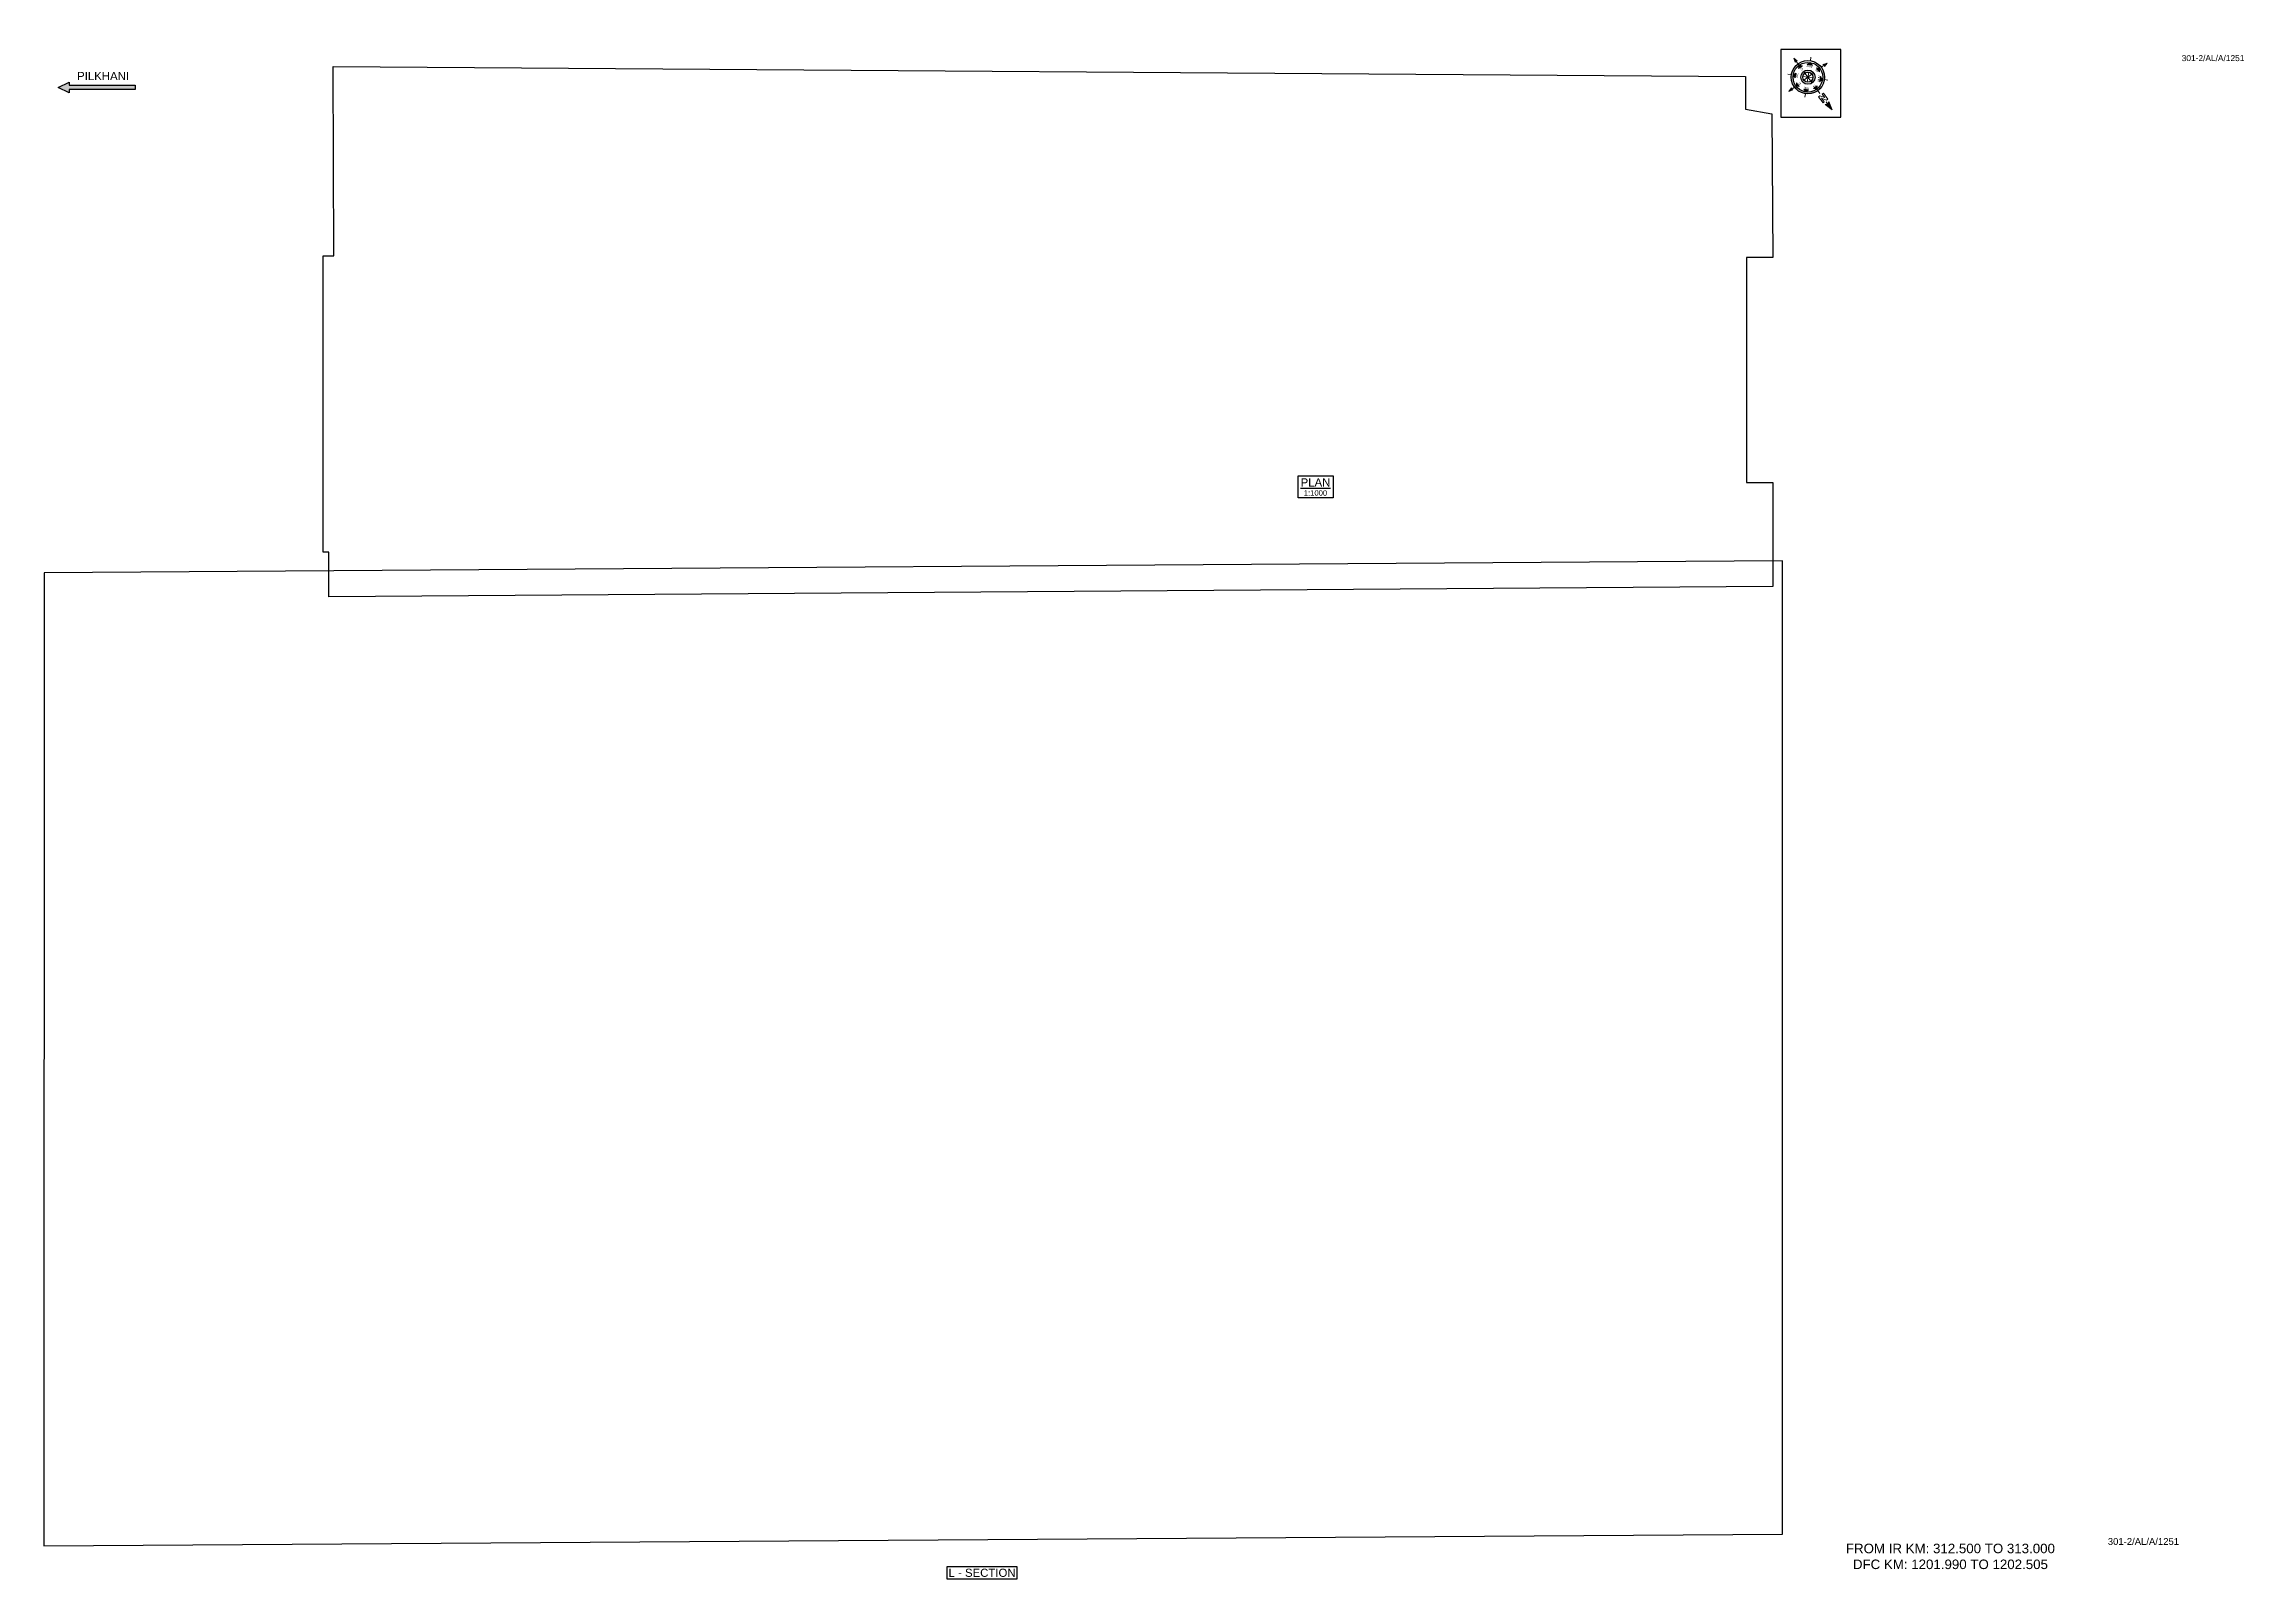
# Paper-space layout '1251' of a CAD drawing. Header units: metres. Extents: x 15 to 824, y 16 to 581.
import ezdxf
from ezdxf.enums import TextEntityAlignment as Align

# ---------------------------------------------------------------- set-up
doc = ezdxf.new("R2010")
doc.units = ezdxf.units.M
doc.header["$MEASUREMENT"] = 0
doc.layers.get('Defpoints').update_dxf_attribs({"color": 5})
doc.layers.add('DIRECTION', color=7, linetype='Continuous')
doc.layers.add('title', color=7, linetype='Continuous')
doc.styles.get("Standard").update_dxf_attribs({"font": 'arial.ttf'})
doc.styles.add('Style-Arial', font='arial.ttf')

# ---------------------------------------------------------------- blocks, each defined once
blk = doc.blocks.new('N')
for points in [[(0, 8.41), (-0.49, 6.68), (0, 6.93)], [(0.49, 6.68), (0, 6.93), (0, 8.41)], [(-4.93, 0), (-4.07, 0.25), (-4.19, 0)], [(-4.07, -0.25), (-4.19, 0), (-4.93, 0)], [(-3.08, 0), (-2.59, 0.49), (-2.59, -0.49)], [(-2.18, 2.18), (-1.48, 2.18), (-2.18, 1.48)], [(0, 3.08), (0.49, 2.59), (-0.49, 2.59)], [(2.18, 2.18), (2.18, 1.48), (1.48, 2.18)], [(3.08, 0), (2.59, -0.49), (2.59, 0.49)], [(4.07, 0.25), (4.19, 0), (4.93, 0)], [(4.93, 0), (4.07, -0.25), (4.19, 0)], [(-2.18, -2.18), (-2.18, -1.48), (-1.48, -2.18)], [(0, -3.08), (-0.49, -2.59), (0.49, -2.59)], [(0, -4.93), (-0.25, -4.07), (0, -4.19)], [(0.25, -4.07), (0, -4.19), (0, -4.93)], [(2.18, -2.18), (1.48, -2.18), (2.18, -1.48)]]:
    blk.add_hatch(color=7).paths.add_polyline_path(points, flags=0)
h = blk.add_hatch(color=7)
h.paths.add_polyline_path([(0, -3.08), (0, -3.46, 1), (0, 3.46), (0, 3.08, -1)])
h.paths.add_polyline_path([(0, 1.05), (0, 1.48, 1), (0, -1.48), (0, -1.05, -1)])
at = {"color": 7, "linetype": 'ByBlock', "lineweight": 13}
for p, q in [((-0.61, 4.57), (-0.61, 6.12)), ((-0.61, 6.12), (-0.3, 6.12)), ((-0.3, 6.12), (0.32, 5.19)), ((0.32, 4.57), (-0.3, 5.5)), ((-0.3, 5.5), (-0.3, 4.57)), ((0.32, 5.19), (0.32, 6.12)), ((0.32, 6.12), (0.64, 6.12)), ((0.64, 6.12), (0.64, 4.57))]:
    blk.add_line(p, q, dxfattribs=at)
at = {"color": 7, "lineweight": 13}
for p, q in [((0, 6.41), (0, 7.28)), ((-3.46, 0), (-4.19, 0)), ((-2.45, 2.45), (-2.97, 2.97)), ((1.05, 0), (-1.05, 0)), ((-1.05, 0), (1.05, 0)), ((-0.74, 0.74), (0.74, -0.74)), ((0.74, 0.74), (-0.74, -0.74)), ((0.74, -0.74), (-0.74, 0.74)), ((-0.74, -0.74), (0.74, 0.74)), ((0, 3.46), (0, 4.19)), ((0, 3.46), (0, 3.08)), ((0, 1.05), (0, 1.48)), ((0, 1.05), (0, -1.05)), ((0, -1.05), (0, 1.05)), ((2.45, 2.45), (2.97, 2.97)), ((3.46, 0), (4.19, 0)), ((-2.45, -2.45), (-2.97, -2.97)), ((0, -1.05), (0, -1.48)), ((0, -3.46), (0, -3.08)), ((0, -3.46), (0, -4.19)), ((2.45, -2.45), (2.97, -2.97))]:
    blk.add_line(p, q, dxfattribs=at)
for points in [[(0, 8.41), (-0.49, 6.68), (0, 6.93), (0, 6.93)], [(0.49, 6.68), (0, 6.93), (0, 8.41), (0, 8.41)], [(-4.93, 0), (-4.07, 0.25), (-4.19, 0), (-4.19, 0)], [(-4.07, -0.25), (-4.19, 0), (-4.93, 0), (-4.93, 0)], [(-3.08, 0), (-2.59, 0.49), (-2.59, -0.49), (-2.59, -0.49)], [(-2.18, 2.18), (-1.48, 2.18), (-2.18, 1.48), (-2.18, 1.48)], [(0, 3.08), (0.49, 2.59), (-0.49, 2.59), (-0.49, 2.59)], [(2.18, 2.18), (2.18, 1.48), (1.48, 2.18), (1.48, 2.18)], [(3.08, 0), (2.59, -0.49), (2.59, 0.49), (2.59, 0.49)], [(4.07, 0.25), (4.19, 0), (4.93, 0), (4.93, 0)], [(4.93, 0), (4.07, -0.25), (4.19, 0), (4.19, 0)], [(-2.18, -2.18), (-2.18, -1.48), (-1.48, -2.18), (-1.48, -2.18)], [(0, -3.08), (-0.49, -2.59), (0.49, -2.59), (0.49, -2.59)], [(0, -4.93), (-0.25, -4.07), (0, -4.19), (0, -4.19)], [(0.25, -4.07), (0, -4.19), (0, -4.93), (0, -4.93)], [(2.18, -2.18), (1.48, -2.18), (2.18, -1.48), (2.18, -1.48)]]:
    blk.add_lwpolyline(points, close=True, dxfattribs=at)
at = {"color": 7, "linetype": 'ByBlock', "lineweight": 13}
for points in [[(-0.3, 4.57), (-0.61, 4.57)], [(0.32, 4.57), (0.64, 4.57)]]:
    blk.add_lwpolyline(points, dxfattribs=at)
at = {"color": 7}
for radius in [3.46, 3.08, 1.48, 1.05]:
    blk.add_circle((0, 0), radius, dxfattribs=at)
for s, rotation, p in [('W', 90, (-2.1, 0)), ('NW', 45, (-1.48, 1.48)), ('NE', 315, (1.48, 1.48)), ('E', 270, (1.97, 0)), ('SW', 135, (-1.48, -1.48)), ('SE', 225, (1.48, -1.48))]:
    blk.add_text(s, height=0.6, rotation=rotation, dxfattribs=at).set_placement(p, align=Align.CENTER)
for s, p in [('N', (0, 2.1)), ('S', (0, -2.47))]:
    blk.add_text(s, height=0.6, dxfattribs=at).set_placement(p, align=Align.CENTER)
blk = doc.blocks.new('*U3')
h = blk.add_hatch(color=256)
h.dxf.hatch_style = 1
h.paths.add_polyline_path([(-22.65, 0.8), (-22.65, 2), (-26.65, 0), (-22.65, -2), (-22.65, -0.8), (1.65, -0.8), (1.65, 0.8)])
blk.add_lwpolyline([(1.65, 0.8), (1.65, -0.8), (-22.65, -0.8), (-22.65, -2), (-26.65, 0), (-22.65, 2), (-22.65, 0.8)], close=True)

psp = doc.layouts.new('1251')

# ---------------------------------------------------------------- linework, layer by layer
psp.add_lwpolyline([(347.29, 16.2), (347.29, 20.8), (372.82, 20.8), (372.82, 16.2)], close=True)
at = {"layer": 'Defpoints'}
psp.add_lwpolyline([(14.99, 28.42), (654.5, 32.74), (654.52, 390.83), (15.01, 386.51)], close=True, dxfattribs=at)
at = {"layer": 'title', "color": 7, "linetype": 'Continuous', "lineweight": -3}
psp.add_lwpolyline([(476.34, 422.16), (489.22, 422.16), (489.22, 414.01), (476.34, 414.01)], close=True, dxfattribs=at)

# ---------------------------------------------------------------- block references
at = {"layer": 'DIRECTION'}
psp.add_blockref('*U3', (46.89, 565.06), dxfattribs=at)

# ---------------------------------------------------------------- texts
at = {"style": 'Style-Arial'}
for height, p in [(2.2, (801.38, 574.76)), (2.5, (774.19, 28.76))]:
    psp.add_text('301-2/AL/A/1251', height=height, dxfattribs=at).set_placement(p)
at = {"insert": (674.16, 29.19), "char_height": 3.5, "attachment_point": 1, "style": 'Style-Arial'}
psp.add_mtext_dynamic_manual_height_columns('\\pxqc;FROM IR KM: 312.500 TO 313.000 {\\C1;DFC KM: 1201.990 TO 1202.505 }', width=84.2726, gutter_width=17.5, heights=[0], dxfattribs=at)
at = {"layer": 'DIRECTION', "linetype": 'Continuous'}
psp.add_text('PILKHANI', height=3, dxfattribs=at).set_placement((27.18, 567.78))
at = {"layer": 'title', "color": 7, "linetype": 'Continuous', "lineweight": -3, "style": 'Style-Arial'}
for s, height, p in [('%%UPLAN', 3, (482.73, 419.72)), ('1:1000', 2, (482.73, 415.86))]:
    psp.add_text(s, height=height, dxfattribs=at).set_placement(p, align=Align.MIDDLE)
at = {"layer": 'title', "style": 'Style-Arial'}
psp.add_text('L - SECTION', height=3, rotation=0.00006, dxfattribs=at).set_placement((360.07, 18.5), align=Align.MIDDLE_CENTER)

# ---------------------------------------------------------------- viewports
at = {"layer": 'Defpoints'}
vp = psp.add_viewport(center=(334.76, 209.62), size=(639.53, 362.4108), view_center_point=(29215.74, -12060.72), view_height=362.4108, status=3, dxfattribs=at)
vp.dxf.flags = 0x10000  # cut along an outline
vp.dxf.clipping_boundary_handle = psp.add_lwpolyline([(14.99, 28.42), (654.5, 32.74), (654.52, 390.83), (15.01, 386.51)], format="xyb", close=True, dxfattribs={"invisible": 1}).dxf.handle

# ---------------------------------------------------------------- wipeouts: each hides what was drawn before it
psp.add_wipeout([(653.96, 579), (676, 579), (676, 554.19), (653.96, 554.19)])

# ---------------------------------------------------------------- next in the draw order: linework, layer by layer
psp.add_lwpolyline([(676, 579), (653.96, 579), (653.96, 554.19), (676, 554.19)], close=True)
psp.add_lwpolyline([(119.81, 377.67), (119.81, 394.06), (117.63, 394.06), (117.63, 503.1), (121.58, 503.1), (121.35, 572.84), (640.96, 569.16), (640.95, 557.13), (650.55, 555.4), (651.02, 502.49), (641.34, 502.49), (641.34, 419.72), (651.02, 419.72), (651.02, 381.37)], close=True, dxfattribs=at)

# ---------------------------------------------------------------- next in the draw order: block references
at = {"xscale": 1.771541522973351, "yscale": 1.771541522973351, "zscale": 1.771541522973351, "rotation": 216.5675582561224}
psp.add_blockref('N', (663.88, 568.84), dxfattribs=at)

# ---------------------------------------------------------------- next in the draw order: viewports
at = {"layer": 'Defpoints', "view_twist_angle": 213.36501631}
vp = psp.add_viewport(center=(384.33, 475.25), size=(533.39, 195.166), view_center_point=(1333004.41, -3178078.61), view_height=195.166, dxfattribs=at)
vp.dxf.flags = 0x10000  # cut along an outline
vp.dxf.clipping_boundary_handle = psp.add_lwpolyline([(119.81, 377.67), (119.81, 394.06), (117.63, 394.06), (117.63, 503.1), (121.58, 503.1), (121.35, 572.84), (640.96, 569.16), (640.95, 557.13), (650.55, 555.4), (651.02, 502.49), (641.34, 502.49), (641.34, 419.72), (651.02, 419.72), (651.02, 381.37)], format="xyb", close=True, dxfattribs={"invisible": 1}).dxf.handle

doc.saveas('drawing.dxf')
